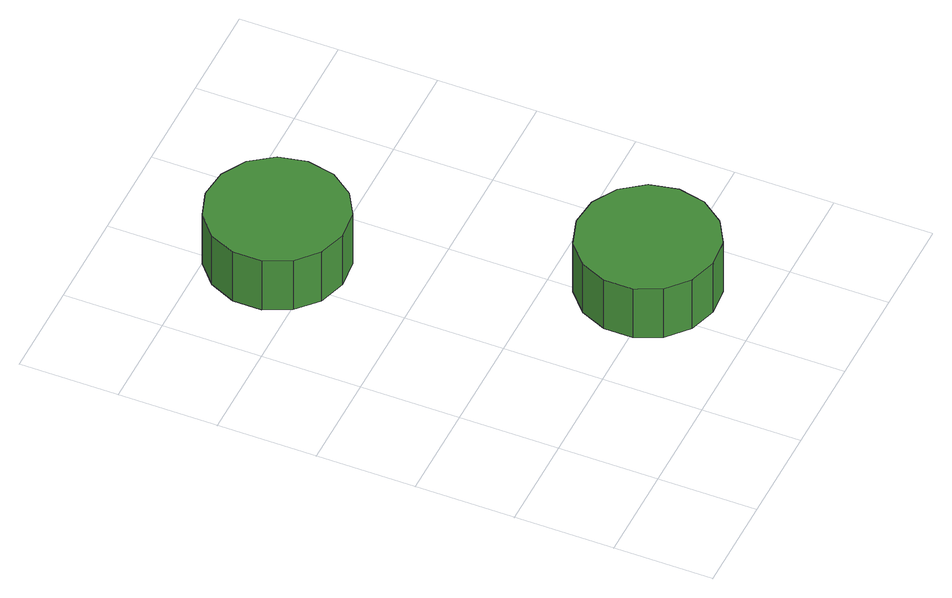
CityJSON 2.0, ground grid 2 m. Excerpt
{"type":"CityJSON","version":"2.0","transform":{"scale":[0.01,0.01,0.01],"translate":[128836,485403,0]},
"CityObjects":{
"tree1":{"type":"SolitaryVegetationObject","attributes":{"function":"something"},"geometry":[{"type":"MultiSurface","lod":"1","boundaries":[[[0,1,2,3,4,5,6,7,8,9,10,11,12,13,14]],[[15,16,17,18,19,20,21,22,23,24,25,26,27,28,29]],[[0,29,28,1]],[[1,28,27,2]],[[2,27,26,3]],[[3,26,25,4]],[[4,25,24,5]],[[5,24,23,6]],[[6,23,22,7]],[[7,22,21,8]],[[8,21,20,9]],[[9,20,19,10]],[[10,19,18,11]],[[11,18,17,12]],[[12,17,16,13]],[[13,16,15,14]],[[14,15,29,0]]]}]},
"tree2":{"type":"SolitaryVegetationObject","attributes":{"function":"something"},"geometry":[{"type":"MultiSurface","lod":"1","boundaries":[[[30,31,32,33,34,35,36,37,38,39,40,41,42,43,44]],[[45,46,47,48,49,50,51,52,53,54,55,56,57,58,59]],[[30,59,58,31]],[[31,58,57,32]],[[32,57,56,33]],[[33,56,55,34]],[[34,55,54,35]],[[35,54,53,36]],[[36,53,52,37]],[[37,52,51,38]],[[38,51,50,39]],[[39,50,49,40]],[[40,49,48,41]],[[41,48,47,42]],[[42,47,46,43]],[[43,46,45,44]],[[44,45,59,30]]]}]}
},
"vertices":[
[372,871,206],[360,928,206],[326,975,206],[276,1004,206],[218,1010,206],[163,992,206],[120,953,206],[96,900,206],[96,842,206],[120,789,206],[163,750,206],[218,732,206],[276,738,206],[326,767,206],[360,814,206],[360,814,81],[326,767,81],[276,738,81],[218,732,81],[163,750,81],[120,789,81],[96,842,81],[96,900,81],[120,953,81],[163,992,81],[218,1010,81],[276,1004,81],[326,975,81],[360,928,81],[372,871,81],
[601,224,187],[589,281,187],[554,328,187],[504,357,187],[447,363,187],[391,345,187],[348,306,187],[325,253,187],[325,195,187],[348,142,187],[391,104,187],[447,86,187],[504,92,187],[554,121,187],[589,168,187],[589,168,62],[554,121,62],[504,92,62],[447,86,62],[391,104,62],[348,142,62],[325,195,62],[325,253,62],[348,306,62],[391,345,62],[447,363,62],[504,357,62],[554,328,62],[589,281,62],[601,224,62]
]}
